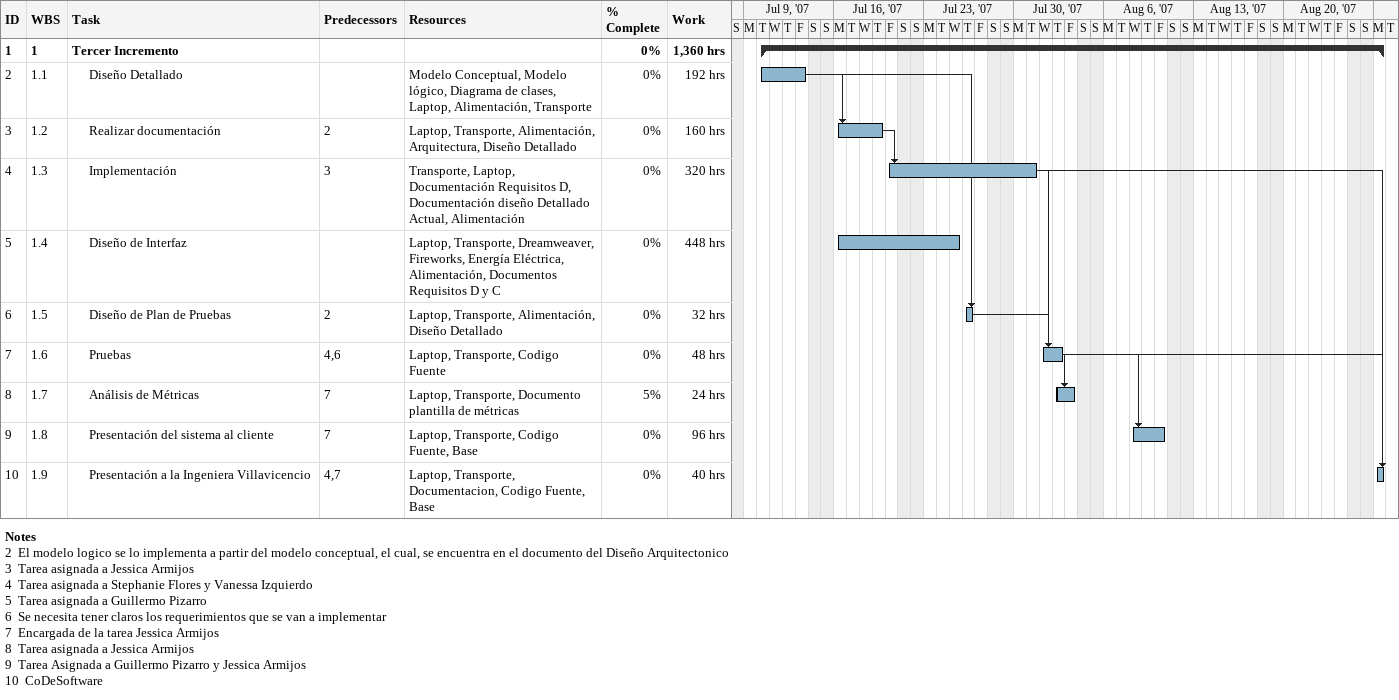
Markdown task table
| ID | WBS | Task | Start | Finish | Predecessors | Resources | % complete | Work (h) |
|---|---|---|---|---|---|---|---|---|
| 1 | 1 | **Tercer Incremento** | 2007-07-10 | 2007-08-27 |  |  | 0 | 1360 |
| 2 | 1.1 | Diseño Detallado | 2007-07-10 | 2007-07-13 |  | Modelo Conceptual, Modelo lógico, Diagrama de clases, Laptop, Alimentación, Transporte | 0 | 192 |
| 3 | 1.2 | Realizar documentación | 2007-07-16 | 2007-07-19 | 2 | Laptop, Transporte, Alimentación, Arquitectura, Diseño Detallado | 0 | 160 |
| 4 | 1.3 | Implementación | 2007-07-20 | 2007-07-31 | 3 | Transporte, Laptop, Documentación Requisitos D, Documentación diseño Detallado Actual, Alimentación | 0 | 320 |
| 5 | 1.4 | Diseño de Interfaz | 2007-07-16 | 2007-07-25 |  | Laptop, Transporte, Dreamweaver, Fireworks, Energía Eléctrica, Alimentación, Documentos Requisitos D y C | 0 | 448 |
| 6 | 1.5 | Diseño de Plan de Pruebas | 2007-07-26 | 2007-07-26 | 2 | Laptop, Transporte, Alimentación, Diseño Detallado | 0 | 32 |
| 7 | 1.6 | Pruebas | 2007-08-01 | 2007-08-02 | 4, 6 | Laptop, Transporte, Codigo Fuente | 0 | 48 |
| 8 | 1.7 | Análisis de Métricas | 2007-08-02 | 2007-08-03 | 7 | Laptop, Transporte, Documento plantilla de métricas | 5 | 24 |
| 9 | 1.8 | Presentación del sistema al cliente | 2007-08-08 | 2007-08-10 | 7 | Laptop, Transporte, Codigo Fuente, Base | 0 | 96 |
| 10 | 1.9 | Presentación a la Ingeniera Villavicencio | 2007-08-27 | 2007-08-27 | 4, 7 | Laptop, Transporte, Documentacion, Codigo Fuente, Base | 0 | 40 |

Notes
- 2: El modelo logico se lo implementa a partir del modelo conceptual, el cual, se encuentra en el documento del Diseño Arquitectonico
- 3: Tarea asignada a Jessica Armijos
- 4: Tarea asignada a Stephanie Flores y Vanessa Izquierdo
- 5: Tarea asignada a Guillermo Pizarro
- 6: Se necesita tener claros los requerimientos que se van a implementar
- 7: Encargada de la tarea Jessica Armijos
- 8: Tarea asignada a Jessica Armijos
- 9: Tarea Asignada a Guillermo Pizarro y Jessica Armijos
- 10: CoDeSoftware
